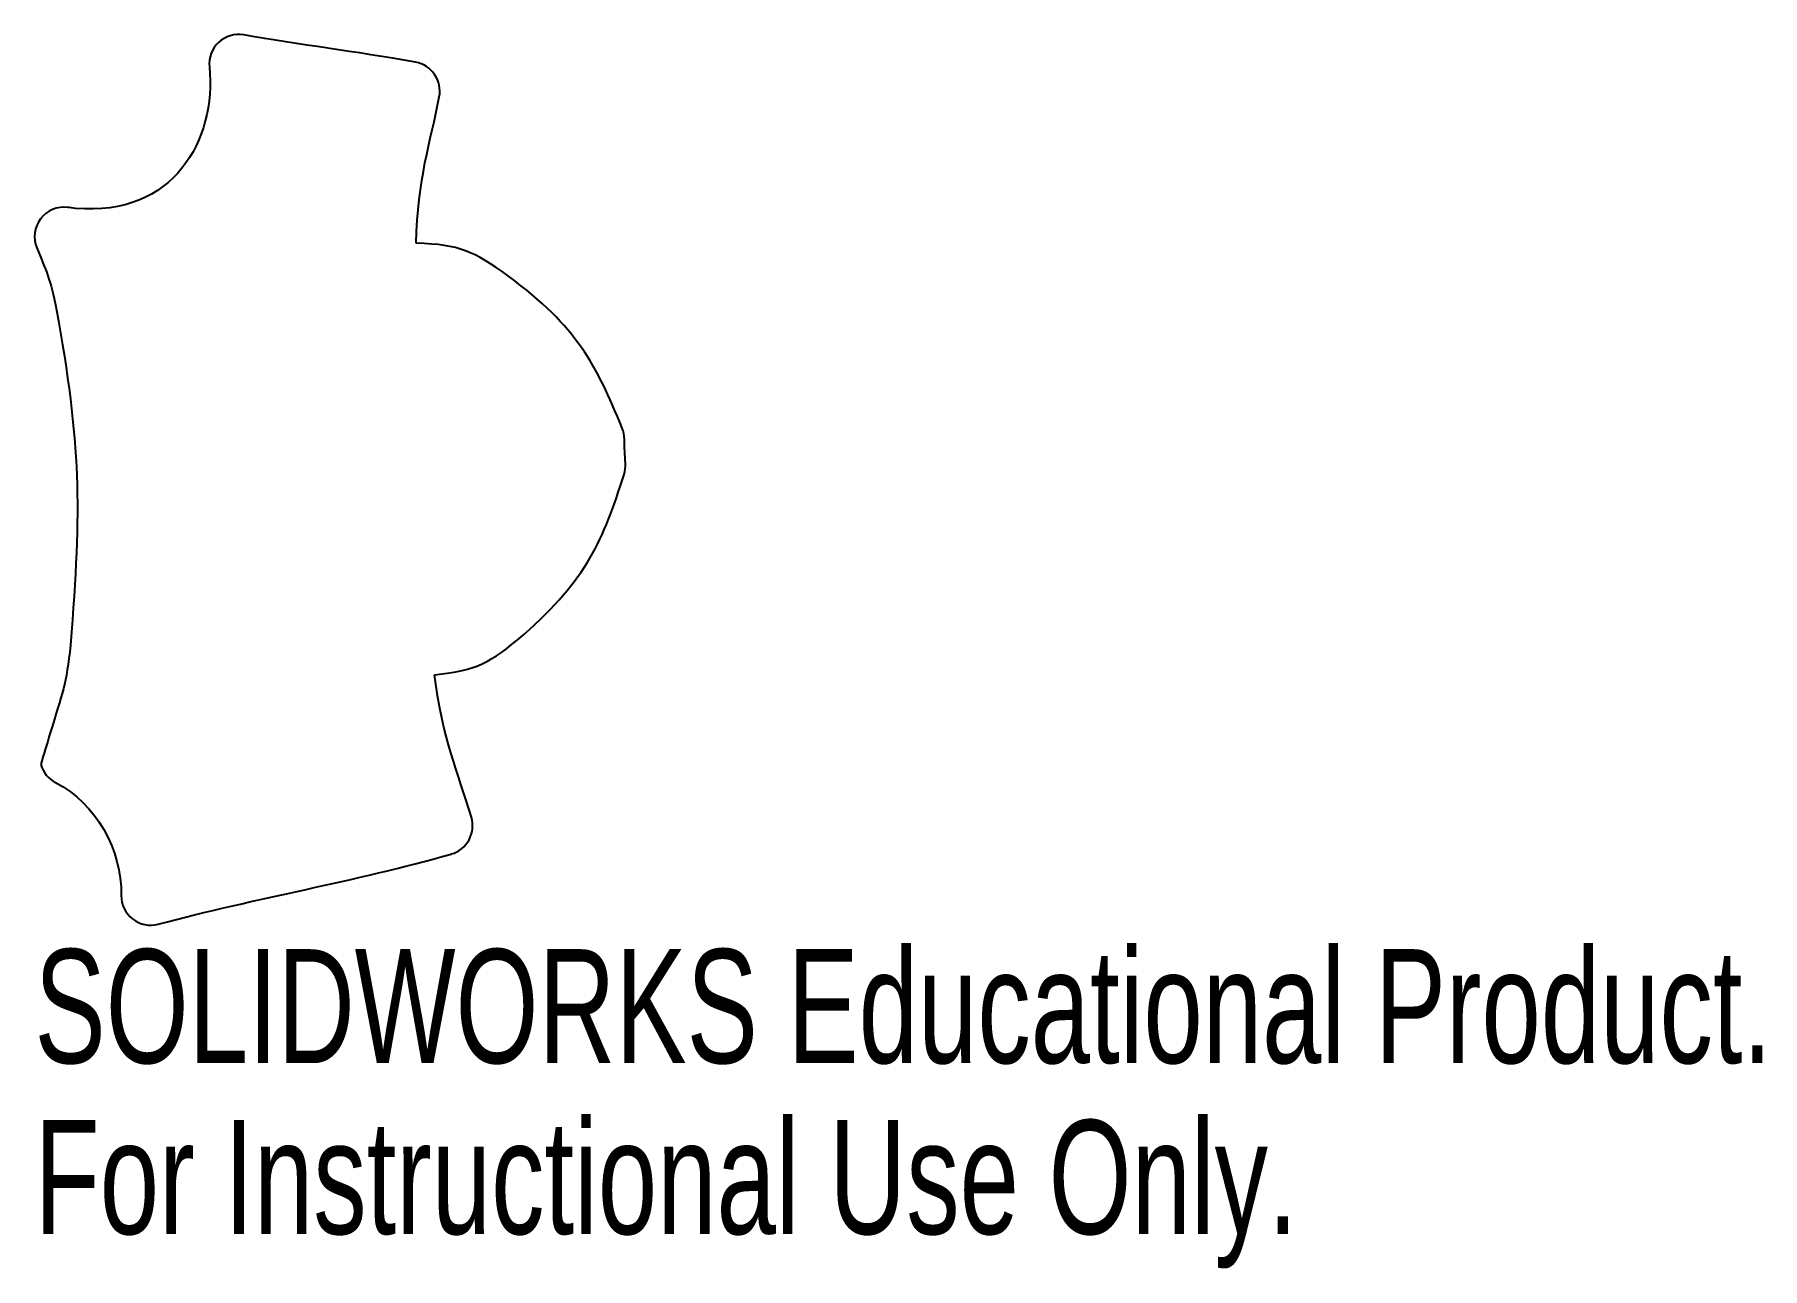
# Model space of a CAD drawing. Header units: millimetres. Extents: x 33.8 to 107, y -31.7 to 20.7.
import ezdxf

# ---------------------------------------------------------------- set-up
doc = ezdxf.new("R2010")
doc.units = ezdxf.units.MM
doc.styles.add('SLDTEXTSTYLE0', font='TXT', dxfattribs={"width": 0.7})

msp = doc.modelspace()

# ---------------------------------------------------------------- linework, layer by layer
at = {"color": 7, "linetype": 'Continuous', "lineweight": 25}
for centre, start, end in [((42.435, 19.419), 80.13445, 185.658), ((49.714, 18.267), 349.07336, 79.83291), ((35.029, 12.1), 82.73555, 202.74829), ((57.543, 3.501), 0.37495, 22.35386), ((57.588, 2.395), 342.29678, 4.24903), ((53.701, -3.841), 309.73762, 311.40824), ((35.242, -9.942), 196.15449, 242.90059), ((51.106, -12.883), 285.90417, 16.62406), ((38.705, -15.852), 179.42096, 284.95155)]:
    msp.add_arc(centre, 1.25, start, end, dxfattribs=at)
for points in [[(49.935, 19.497), (47.322, 19.966), (45.067, 20.23), (42.649, 20.651)], [(41.191, 19.296), (41.498, 16.205), (39.678, 12.934), (35.522, 13.298)], [(49.959, 11.818), (50.028, 14.555), (50.565, 16.09), (50.942, 18.03)], [(35.522, 13.298), (35.397, 13.313), (35.286, 13.328), (35.187, 13.34)], [(53.881, 10.42), (52.343, 11.499), (51.844, 11.754), (49.959, 11.818)], [(33.876, 11.617), (34.264, 10.692), (34.459, 10.241), (34.7, 9.063)], [(58.699, 3.977), (57.581, 6.695), (56.808, 8.237), (53.881, 10.42)], [(34.7, 9.063), (35.737, 3.264), (35.778, 0.704), (35.301, -5.224)], [(58.835, 2.488), (58.809, 2.835), (58.795, 3.162), (58.793, 3.51)], [(54.527, -4.778), (57.215, -2.407), (57.887, -0.778), (58.779, 2.015)], [(50.736, -6.482), (52.588, -6.291), (53.083, -5.979), (54.5, -4.802)], [(35.301, -5.224), (35.127, -6.916), (34.957, -7.248), (34.445, -8.95)], [(52.304, -12.526), (51.718, -10.563), (51.089, -9.24), (50.736, -6.482)], [(34.445, -8.95), (34.299, -9.438), (34.164, -9.884), (34.041, -10.29)], [(34.672, -11.055), (36.386, -11.933), (37.475, -13.907), (37.455, -15.839)], [(39.027, -17.06), (43.113, -15.969), (47.37, -15.248), (51.449, -14.086)]]:
    msp.add_open_spline(points, degree=3, dxfattribs=at)

# ---------------------------------------------------------------- texts
at = {"color": 7, "linetype": 'Continuous', "char_height": 4.83362, "attachment_point": 1, "style": 'SLDTEXTSTYLE0'}
for s, insert in [('SOLIDWORKS Educational Product.', (33.779, -18.122)), ('For Instructional Use Only.', (33.779, -25.372))]:
    msp.add_mtext(s, dxfattribs=dict(at, insert=insert))

doc.saveas('drawing.dxf')
